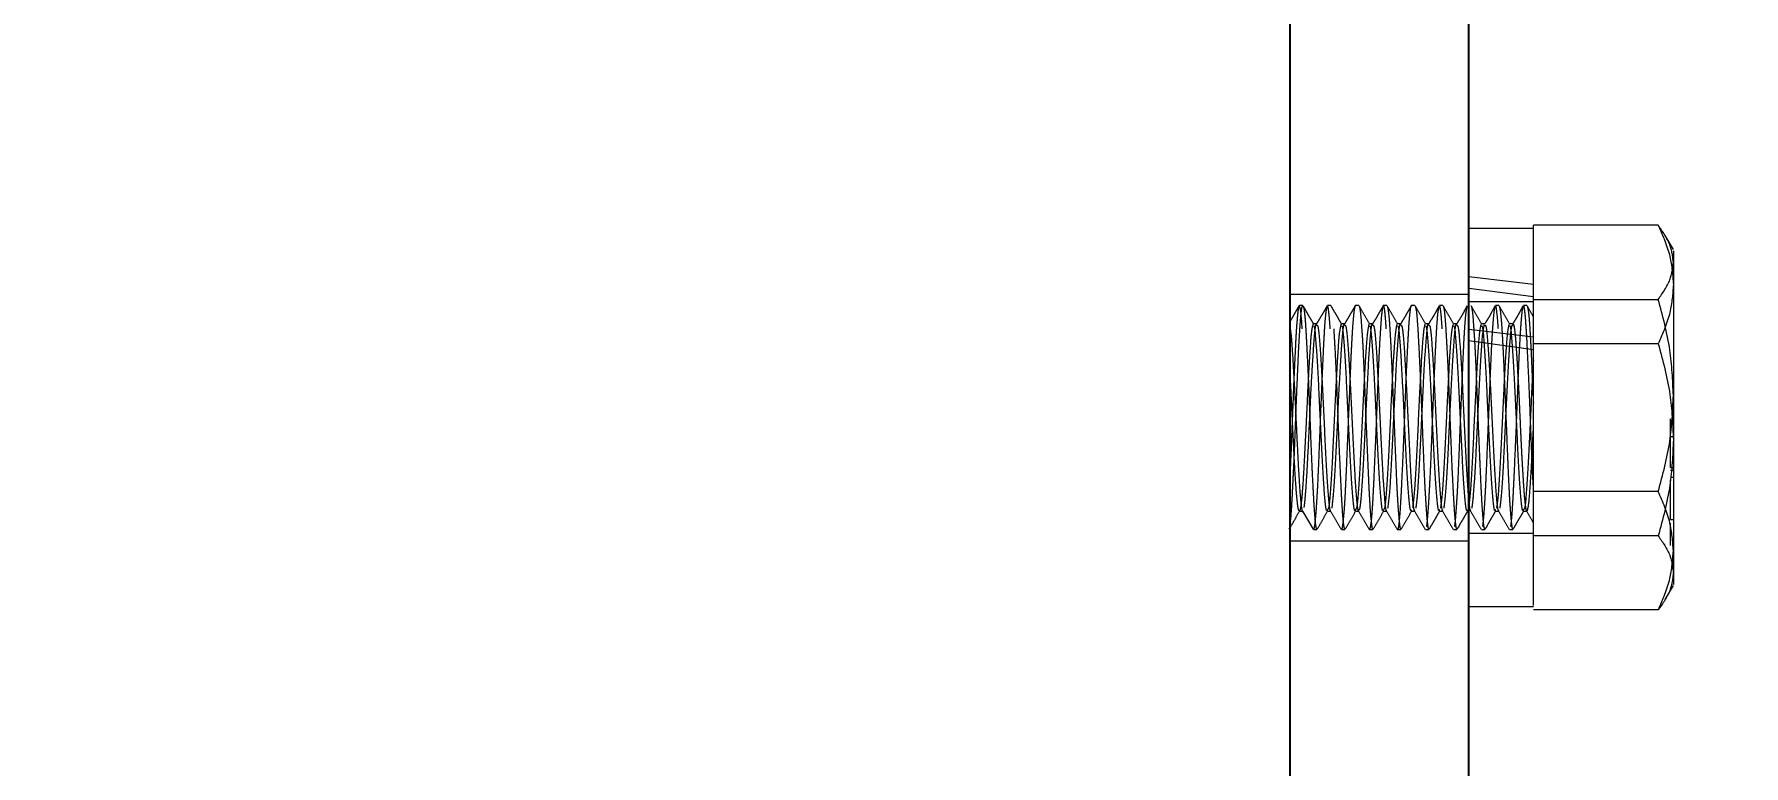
# Model space of a CAD drawing. Header units: millimetres. Extents: x 861 to 27901, y 673 to 17923.
# Drawn here: x 11602.8 to 11723.8, y 5722.7 to 5774.5 of the extents above; entities that cross this region are included whole.
import ezdxf

# ---------------------------------------------------------------- set-up
doc = ezdxf.new("R2010")
doc.units = ezdxf.units.MM
doc.header["$LTSCALE"] = 33.3
doc.linetypes.add('HIDDEN', pattern=[1.905, 1.27, -0.635])
doc.layers.add('CAPA_1', color=7, linetype='Continuous')
doc.styles.add('SLDTEXTSTYLE0', font='TXT', dxfattribs={"width": 0.75})
doc.dimstyles.new('SLDDIMSTYLE0', dxfattribs={"dimtxt": 66.6, "dimasz": 66.6, "dimexe": 0, "dimexo": 0.0625, "dimgap": 16.65, "dimtad": 2, "dimdec": 0, "dimlfac": 1.261261, "dimrnd": 1e-09, "dimzin": 12, "dimdsep": 46, "dimtxsty": 'SLDTEXTSTYLE0', "dimsah": 1, "dimcen": 0.09, "dimadec": 0, "dimazin": 3, "dimtfac": 1, "dimtdec": 0, "dimtofl": 0, "dimtmove": 0, "dimatfit": 3, "dimfxl": 1, "dimfrac": 2, "dimtolj": 1, "dimtzin": 12, "dimarcsym": 0})

# ---------------------------------------------------------------- blocks, each defined once
blk = doc.blocks.new('_D_12')
at = {"layer": 'CAPA_1', "transparency": 16777216}
for p, q in [((10897.43, 5841.2), (14430.99, 5841.2)), ((14397.69, 5841.2), (14397.69, 5357.98)), ((14240.18, 5357.98), (14430.99, 5357.98))]:
    blk.add_line(p, q, dxfattribs=at)
for points in [[(14397.69, 5841.2), (14387.44, 5774.6), (14407.94, 5774.6)], [(14397.69, 5357.98), (14407.94, 5424.58), (14387.44, 5424.58)]]:
    blk.add_solid(points, dxfattribs=at)
at = {"layer": 'CAPA_1', "transparency": 16777216, "insert": (14311.84, 5525.78), "char_height": 66.6, "attachment_point": 1, "rotation": 90, "style": 'SLDTEXTSTYLE0'}
blk.add_mtext('609', dxfattribs=at)
blk = doc.blocks.new('_D_13')
at = {"layer": 'CAPA_1', "transparency": 16777216}
for p, q in [((9823.17, 6912.25), (14695.32, 6912.25)), ((14662.02, 6912.25), (14662.02, 5357.98)), ((14240.18, 5357.98), (14695.32, 5357.98))]:
    blk.add_line(p, q, dxfattribs=at)
for points in [[(14662.02, 6912.25), (14651.77, 6845.65), (14672.27, 6845.65)], [(14662.02, 5357.98), (14672.27, 5424.58), (14651.77, 5424.58)]]:
    blk.add_solid(points, dxfattribs=at)
at = {"layer": 'CAPA_1', "transparency": 16777216, "insert": (14576.17, 6036.69), "char_height": 66.6, "attachment_point": 1, "rotation": 90, "style": 'SLDTEXTSTYLE0'}
blk.add_mtext('1960', dxfattribs=at)

msp = doc.modelspace()

# ---------------------------------------------------------------- linework, layer by layer
at = {"color": 7, "linetype": 'Continuous', "lineweight": 25}
for p, q in [((11691.67, 5817.09), (11691.67, 5396.87)), ((11704.35, 5396.87), (11704.35, 5817.09))]:
    msp.add_line(p, q, dxfattribs=at)
at = {"color": 1, "linetype": 'HIDDEN', "lineweight": 18}
for p, q in [((11708.91, 5760.7), (11704.35, 5760.7)), ((11708.91, 5760.49), (11708.91, 5760.93)), ((11717.75, 5760.93), (11708.91, 5760.93)), ((11718.82, 5759.21), (11718.24, 5760.21)), ((11708.91, 5756.73), (11704.35, 5757.29)), ((11704.35, 5756.04), (11691.67, 5756.04)), ((11704.35, 5756.49), (11708.91, 5755.89)), ((11692.33, 5755.24), (11692.32, 5755.22)), ((11692.59, 5755.25), (11692.35, 5755.25)), ((11692.59, 5755.24), (11692.6, 5755.24)), ((11694.58, 5755.25), (11694.33, 5755.25)), ((11696.56, 5755.25), (11696.31, 5755.25)), ((11696.33, 5755.23), (11696.31, 5755.21)), ((11698.54, 5755.25), (11698.29, 5755.25)), ((11700.52, 5755.25), (11700.27, 5755.25)), ((11700.3, 5755.23), (11700.27, 5755.21)), ((11702.5, 5755.25), (11702.26, 5755.25)), ((11708.91, 5755.51), (11704.35, 5755.51)), ((11706.47, 5755.25), (11706.22, 5755.25)), ((11708.45, 5755.25), (11708.2, 5755.25)), ((11708.91, 5755.69), (11717.75, 5755.69)), ((11693.58, 5753.96), (11693.34, 5753.96)), ((11695.57, 5753.96), (11695.32, 5753.96)), ((11697.55, 5753.96), (11697.3, 5753.96)), ((11699.53, 5753.96), (11699.28, 5753.96)), ((11701.51, 5753.96), (11701.27, 5753.96)), ((11703.5, 5753.96), (11703.25, 5753.96)), ((11708.91, 5753.01), (11704.35, 5753.56)), ((11705.48, 5753.96), (11705.23, 5753.96)), ((11707.46, 5753.96), (11707.21, 5753.96)), ((11707.43, 5753.83), (11707.46, 5753.87)), ((11707.43, 5753.83), (11707.46, 5753.87)), ((11707.43, 5753.83), (11707.46, 5753.87)), ((11707.43, 5753.83), (11707.46, 5753.87)), ((11707.43, 5753.83), (11707.46, 5753.87)), ((11707.43, 5753.83), (11707.46, 5753.87)), ((11707.43, 5753.83), (11707.46, 5753.87)), ((11704.35, 5752.77), (11708.91, 5752.14)), ((11708.91, 5751.84), (11708.91, 5752.99)), ((11717.75, 5752.55), (11708.91, 5752.55)), ((11718.62, 5746.29), (11718.62, 5746.23)), ((11718.82, 5745.96), (11718.62, 5745.96)), ((11718.62, 5743.78), (11718.82, 5743.78)), ((11718.82, 5743.57), (11718.62, 5743.57)), ((11718.82, 5743.07), (11718.62, 5743.07)), ((11717.75, 5742.08), (11708.91, 5742.08)), ((11692.35, 5740.68), (11692.59, 5740.68)), ((11694.33, 5740.68), (11694.58, 5740.68)), ((11696.31, 5740.68), (11696.56, 5740.68)), ((11698.29, 5740.68), (11698.54, 5740.68)), ((11700.27, 5740.68), (11700.52, 5740.68)), ((11702.26, 5740.68), (11702.5, 5740.68)), ((11706.22, 5740.68), (11706.47, 5740.68)), ((11708.2, 5740.68), (11708.45, 5740.68)), ((11718.62, 5740.11), (11718.82, 5740.11)), ((11691.62, 5739.41), (11691.7, 5739.53)), ((11693.34, 5739.39), (11693.58, 5739.39)), ((11695.32, 5739.39), (11695.57, 5739.39)), ((11697.3, 5739.39), (11697.55, 5739.39)), ((11699.28, 5739.39), (11699.53, 5739.39)), ((11701.27, 5739.39), (11701.51, 5739.39)), ((11703.25, 5739.39), (11703.5, 5739.39)), ((11704.35, 5739.13), (11708.91, 5739.13)), ((11705.23, 5739.39), (11705.48, 5739.39)), ((11707.21, 5739.39), (11707.46, 5739.39)), ((11708.91, 5738.67), (11708.91, 5739.65)), ((11717.75, 5738.94), (11708.91, 5738.94)), ((11718.62, 5738.25), (11718.62, 5739.84)), ((11691.67, 5738.6), (11704.35, 5738.6)), ((11718.24, 5734.43), (11718.82, 5735.42)), ((11704.35, 5733.93), (11708.91, 5733.93)), ((11717.75, 5733.7), (11708.91, 5733.7))]:
    msp.add_line(p, q, dxfattribs=at)
at = {"color": 1, "linetype": 'HIDDEN', "lineweight": 18, "flags": 128}
msp.add_lwpolyline([(11692.57, 5740.69), (11692.94, 5740.05), (11693.32, 5739.41)], dxfattribs=at)
at = {"color": 1, "linetype": 'HIDDEN', "lineweight": 18}
for points, knots in [([(11717.75, 5760.93), (11718.07, 5760.2), (11718.67, 5758.82), (11718.77, 5757.4), (11718.82, 5756.74)], [0, 0, 0, 0, 0.532771, 1, 1, 1, 1]), ([(11718.82, 5758.31), (11718.77, 5758.73), (11718.67, 5759.61), (11718.07, 5760.47), (11717.75, 5760.93)], [0, 0, 0, 0, 0.467229, 1, 1, 1, 1]), ([(11717.75, 5755.69), (11718.07, 5756.15), (11718.67, 5757.01), (11718.77, 5757.9), (11718.82, 5758.31)], [0, 0, 0, 0, 0.532771, 1, 1, 1, 1]), ([(11718.82, 5759.11), (11718.82, 5759.13), (11718.82, 5759.18), (11718.82, 5758.43), (11718.82, 5757.3), (11718.82, 5756.74)], [0, 0, 0, 0, 0.20187, 0.600935, 1, 1, 1, 1]), ([(11718.82, 5756.74), (11718.77, 5756.08), (11718.67, 5754.66), (11718.07, 5753.28), (11717.75, 5752.55)], [0, 0, 0, 0, 0.467229, 1, 1, 1, 1]), ([(11692.32, 5755.23), (11692.26, 5755.12), (11692.14, 5754.91), (11691.94, 5754.56), (11691.77, 5754.27), (11691.69, 5754.13), (11691.65, 5754.07)], [0, 0, 0, 0, 0.2988935, 0.5669833, 0.8387399, 1, 1, 1, 1]), ([(11691.67, 5739.56), (11691.69, 5739.72), (11691.74, 5740.04), (11691.81, 5740.99), (11691.86, 5741.94), (11691.9, 5742.7), (11691.92, 5743.17), (11691.94, 5743.54), (11691.96, 5743.91), (11691.98, 5744.3), (11692, 5744.86), (11692.04, 5745.81), (11692.08, 5746.85), (11692.12, 5747.98), (11692.17, 5749.16), (11692.22, 5750.33), (11692.27, 5751.42), (11692.3, 5752.14), (11692.34, 5752.83), (11692.39, 5753.65), (11692.45, 5754.47), (11692.5, 5754.95), (11692.54, 5755.16), (11692.56, 5755.2), (11692.57, 5755.22)], [0, 0, 0, 0, 0.078621, 0.157244, 0.235645, 0.257785, 0.285778, 0.31024, 0.314301, 0.340497, 0.366692, 0.392888, 0.471325, 0.505163, 0.542626, 0.628264, 0.666015, 0.706847, 0.743818, 0.785372, 0.86686, 0.942269, 0.970186, 1, 1, 1, 1]), ([(11692.31, 5755.19), (11692.29, 5755.14), (11692.27, 5755.03), (11692.23, 5754.73), (11692.2, 5754.39), (11692.17, 5754.05), (11692.14, 5753.68), (11692.12, 5753.35), (11692.1, 5753.03), (11692.08, 5752.66), (11692.06, 5752.13), (11692.03, 5751.58), (11692, 5750.98), (11691.97, 5750.27), (11691.94, 5749.59), (11691.91, 5748.91), (11691.89, 5748.24), (11691.85, 5747.39), (11691.81, 5746.38), (11691.77, 5745.23), (11691.72, 5744.15), (11691.69, 5743.41), (11691.67, 5743.09), (11691.67, 5743.01)], [0, 0, 0, 0, 0.057684, 0.134409, 0.172758, 0.210388, 0.261966, 0.298046, 0.307519, 0.350799, 0.394079, 0.437359, 0.476856, 0.522509, 0.584509, 0.61035, 0.653616, 0.711291, 0.768968, 0.843157, 0.928987, 0.982413, 1, 1, 1, 1]), ([(11692.55, 5753.6), (11692.52, 5754.11), (11692.45, 5755.06), (11692.38, 5755.15), (11692.35, 5755.19)], [0, 0, 0, 0, 0.533404, 1, 1, 1, 1]), ([(11693.37, 5753.92), (11693.31, 5754.03), (11693.2, 5754.22), (11693, 5754.55), (11692.8, 5754.91), (11692.68, 5755.12), (11692.61, 5755.23)], [0, 0, 0, 0, 0.265138, 0.501873, 0.735517, 1, 1, 1, 1]), ([(11692.61, 5755.22), (11692.62, 5755.2), (11692.64, 5755.18), (11692.65, 5755.11), (11692.66, 5755.05), (11692.68, 5754.98), (11692.69, 5754.85), (11692.71, 5754.7), (11692.75, 5754.35), (11692.78, 5753.93), (11692.8, 5753.6)], [0, 0, 0, 0, 0.1293953, 0.2273091, 0.2401446, 0.3352171, 0.4302903, 0.5253644, 0.6204392, 1, 1, 1, 1]), ([(11694.31, 5755.23), (11694.24, 5755.12), (11694.16, 5754.96), (11694.02, 5754.72), (11693.89, 5754.49), (11693.72, 5754.21), (11693.61, 5754.02), (11693.55, 5753.92)], [0, 0, 0, 0, 0.27143, 0.387923, 0.499278, 0.72942, 1, 1, 1, 1]), ([(11694.54, 5753.6), (11694.51, 5753.89), (11694.47, 5754.48), (11694.41, 5755.01), (11694.36, 5755.26), (11694.34, 5755.22), (11694.33, 5755.21)], [0, 0, 0, 0, 0.2993214, 0.5986427, 0.8979641, 1, 1, 1, 1]), ([(11695.35, 5753.92), (11695.29, 5754.03), (11695.17, 5754.23), (11694.98, 5754.56), (11694.78, 5754.9), (11694.66, 5755.12), (11694.6, 5755.23)], [0, 0, 0, 0, 0.258652, 0.502278, 0.743652, 1, 1, 1, 1]), ([(11696.29, 5755.23), (11696.26, 5755.17), (11696.2, 5755.07), (11696.1, 5754.89), (11696, 5754.72), (11695.9, 5754.55), (11695.8, 5754.38), (11695.67, 5754.16), (11695.59, 5754.02), (11695.54, 5753.93)], [0, 0, 0, 0, 0.15305, 0.282917, 0.396352, 0.501838, 0.608459, 0.723957, 1, 1, 1, 1]), ([(11696.58, 5755.23), (11696.6, 5755.16), (11696.64, 5755.03), (11696.7, 5754.48), (11696.74, 5753.89), (11696.76, 5753.6)], [0, 0, 0, 0, 0.332447, 0.666223, 1, 1, 1, 1]), ([(11697.33, 5753.92), (11697.21, 5754.14), (11696.96, 5754.56), (11696.71, 5755.01), (11696.58, 5755.23)], [0, 0, 0, 0, 0.50289, 1, 1, 1, 1]), ([(11698.27, 5755.23), (11698.24, 5755.17), (11698.18, 5755.07), (11698.08, 5754.89), (11697.98, 5754.72), (11697.88, 5754.54), (11697.79, 5754.37), (11697.65, 5754.15), (11697.57, 5754.02), (11697.52, 5753.93)], [0, 0, 0, 0, 0.161786, 0.294511, 0.405655, 0.505625, 0.60653, 0.718765, 1, 1, 1, 1]), ([(11698.5, 5753.6), (11698.48, 5753.89), (11698.44, 5754.48), (11698.38, 5755.01), (11698.33, 5755.26), (11698.3, 5755.22), (11698.29, 5755.21)], [0, 0, 0, 0, 0.299321, 0.598643, 0.897964, 1, 1, 1, 1]), ([(11699.32, 5753.92), (11699.19, 5754.14), (11698.94, 5754.58), (11698.69, 5755.01), (11698.56, 5755.23)], [0, 0, 0, 0, 0.499423, 1, 1, 1, 1]), ([(11698.56, 5755.22), (11698.58, 5755.16), (11698.62, 5755.03), (11698.69, 5754.48), (11698.73, 5753.89), (11698.75, 5753.6)], [0, 0, 0, 0, 0.330679, 0.66534, 1, 1, 1, 1]), ([(11700.25, 5755.2), (11700.25, 5755.19), (11700.22, 5755.19), (11700.17, 5754.86), (11700.11, 5754.24), (11700.05, 5753.32), (11699.99, 5752.18), (11699.92, 5750.86), (11699.86, 5749.39), (11699.8, 5747.85), (11699.74, 5746.29), (11699.68, 5744.76), (11699.61, 5743.34), (11699.55, 5742.06), (11699.49, 5740.99), (11699.43, 5740.16), (11699.37, 5739.63), (11699.32, 5739.38), (11699.29, 5739.41), (11699.28, 5739.42)], [0, 0, 0, 0, 0.0217173, 0.0854869, 0.1492565, 0.2130262, 0.2767958, 0.3405654, 0.404335, 0.4681046, 0.5318742, 0.5956438, 0.6594135, 0.7231831, 0.7869527, 0.8507223, 0.9144919, 0.9782615, 1, 1, 1, 1]), ([(11700.25, 5755.23), (11700.22, 5755.17), (11700.17, 5755.07), (11700.07, 5754.89), (11699.98, 5754.74), (11699.91, 5754.62), (11699.85, 5754.51), (11699.77, 5754.37), (11699.63, 5754.14), (11699.56, 5754.02), (11699.5, 5753.93)], [0, 0, 0, 0, 0.170212, 0.30613, 0.415526, 0.464052, 0.510756, 0.60596, 0.714801, 1, 1, 1, 1]), ([(11701.3, 5753.92), (11701.17, 5754.14), (11700.92, 5754.58), (11700.67, 5755.01), (11700.54, 5755.23)], [0, 0, 0, 0, 0.499475, 1, 1, 1, 1]), ([(11700.54, 5755.22), (11700.56, 5755.16), (11700.61, 5755.03), (11700.67, 5754.48), (11700.71, 5753.89), (11700.73, 5753.6)], [0, 0, 0, 0, 0.329174, 0.664587, 1, 1, 1, 1]), ([(11702.22, 5755.18), (11702.2, 5755.08), (11702.15, 5754.89), (11702.09, 5754.23), (11702.03, 5753.33), (11701.97, 5752.18), (11701.91, 5750.86), (11701.84, 5749.39), (11701.78, 5747.85), (11701.72, 5746.29), (11701.66, 5744.76), (11701.6, 5743.34), (11701.53, 5742.07), (11701.47, 5740.99), (11701.41, 5740.18), (11701.36, 5739.71), (11701.34, 5739.62), (11701.33, 5739.6)], [0, 0, 0, 0, 0.070265, 0.140531, 0.210796, 0.281061, 0.351327, 0.421592, 0.491857, 0.562122, 0.632388, 0.702653, 0.772918, 0.843184, 0.913449, 0.983714, 1, 1, 1, 1]), ([(11702.23, 5755.23), (11702.2, 5755.17), (11702.15, 5755.07), (11702.05, 5754.89), (11701.97, 5754.73), (11701.9, 5754.61), (11701.85, 5754.53), (11701.8, 5754.45), (11701.74, 5754.34), (11701.61, 5754.14), (11701.54, 5754.02), (11701.49, 5753.93)], [0, 0, 0, 0, 0.178159, 0.317484, 0.425723, 0.47222, 0.516288, 0.560302, 0.6065, 0.711944, 1, 1, 1, 1]), ([(11702.46, 5753.6), (11702.44, 5753.89), (11702.4, 5754.48), (11702.34, 5755.01), (11702.29, 5755.26), (11702.26, 5755.22), (11702.26, 5755.21)], [0, 0, 0, 0, 0.299321, 0.598643, 0.897964, 1, 1, 1, 1]), ([(11702.53, 5755.22), (11702.55, 5755.16), (11702.59, 5755.03), (11702.65, 5754.48), (11702.69, 5753.89), (11702.71, 5753.6)], [0, 0, 0, 0, 0.32789, 0.663945, 1, 1, 1, 1]), ([(11703.28, 5753.92), (11703.15, 5754.14), (11702.9, 5754.57), (11702.65, 5755.01), (11702.53, 5755.22)], [0, 0, 0, 0, 0.4995353, 1, 1, 1, 1]), ([(11704.2, 5755.18), (11704.18, 5755.08), (11704.14, 5754.89), (11704.07, 5754.23), (11704.01, 5753.33), (11703.95, 5752.18), (11703.89, 5750.86), (11703.83, 5749.39), (11703.76, 5747.85), (11703.7, 5746.29), (11703.64, 5744.76), (11703.58, 5743.34), (11703.52, 5742.07), (11703.45, 5740.99), (11703.39, 5740.18), (11703.35, 5739.72), (11703.32, 5739.62), (11703.32, 5739.6)], [0, 0, 0, 0, 0.070294, 0.140588, 0.210882, 0.281176, 0.35147, 0.421765, 0.492059, 0.562353, 0.632647, 0.702941, 0.773235, 0.843529, 0.913823, 0.984117, 1, 1, 1, 1]), ([(11704.22, 5755.23), (11704.16, 5755.13), (11704.09, 5754.99), (11703.95, 5754.73), (11703.88, 5754.6), (11703.83, 5754.52), (11703.78, 5754.44), (11703.72, 5754.33), (11703.59, 5754.13), (11703.52, 5754.02), (11703.47, 5753.93)], [0, 0, 0, 0, 0.3271971, 0.4348779, 0.4796704, 0.5213858, 0.5628224, 0.606654, 0.7090844, 1, 1, 1, 1]), ([(11704.51, 5755.22), (11704.53, 5755.16), (11704.57, 5755.03), (11704.63, 5754.48), (11704.67, 5753.89), (11704.69, 5753.6)], [0, 0, 0, 0, 0.326965, 0.663483, 1, 1, 1, 1]), ([(11705.26, 5753.92), (11705.14, 5754.14), (11704.89, 5754.57), (11704.63, 5755.01), (11704.51, 5755.22)], [0, 0, 0, 0, 0.499598, 1, 1, 1, 1]), ([(11706.18, 5755.18), (11706.16, 5755.08), (11706.12, 5754.89), (11706.06, 5754.23), (11705.99, 5753.33), (11705.93, 5752.18), (11705.87, 5750.86), (11705.81, 5749.39), (11705.75, 5747.85), (11705.68, 5746.29), (11705.62, 5744.76), (11705.56, 5743.34), (11705.5, 5742.07), (11705.44, 5740.99), (11705.37, 5740.18), (11705.33, 5739.72), (11705.3, 5739.62), (11705.3, 5739.6)], [0, 0, 0, 0, 0.070311, 0.140621, 0.210932, 0.281242, 0.351553, 0.421863, 0.492174, 0.562484, 0.632795, 0.703105, 0.773416, 0.843726, 0.914037, 0.984347, 1, 1, 1, 1]), ([(11706.2, 5755.23), (11706.13, 5755.09), (11706.03, 5754.92), (11705.87, 5754.63), (11705.8, 5754.49), (11705.75, 5754.41), (11705.7, 5754.33), (11705.64, 5754.23), (11705.53, 5754.06), (11705.48, 5753.99), (11705.45, 5753.94)], [0, 0, 0, 0, 0.347649, 0.463254, 0.510689, 0.553695, 0.594792, 0.636664, 0.731377, 1, 1, 1, 1]), ([(11706.43, 5753.6), (11706.41, 5753.89), (11706.37, 5754.48), (11706.3, 5755.01), (11706.26, 5755.26), (11706.23, 5755.22), (11706.22, 5755.21)], [0, 0, 0, 0, 0.299321, 0.598643, 0.897964, 1, 1, 1, 1]), ([(11706.49, 5755.22), (11706.51, 5755.16), (11706.55, 5755.03), (11706.61, 5754.48), (11706.66, 5753.89), (11706.68, 5753.6)], [0, 0, 0, 0, 0.326596, 0.663298, 1, 1, 1, 1]), ([(11707.24, 5753.93), (11707.12, 5754.14), (11706.87, 5754.58), (11706.62, 5755.01), (11706.49, 5755.22)], [0, 0, 0, 0, 0.499657, 1, 1, 1, 1]), ([(11708.16, 5755.18), (11708.14, 5755.08), (11708.1, 5754.89), (11708.04, 5754.23), (11707.98, 5753.33), (11707.91, 5752.18), (11707.85, 5750.86), (11707.79, 5749.39), (11707.73, 5747.85), (11707.67, 5746.29), (11707.6, 5744.76), (11707.54, 5743.34), (11707.48, 5742.07), (11707.42, 5740.99), (11707.36, 5740.18), (11707.31, 5739.72), (11707.29, 5739.62), (11707.28, 5739.6)], [0, 0, 0, 0, 0.070315, 0.140631, 0.210946, 0.281261, 0.351576, 0.421892, 0.492207, 0.562522, 0.632837, 0.703153, 0.773468, 0.843783, 0.914098, 0.984414, 1, 1, 1, 1]), ([(11708.18, 5755.23), (11708.11, 5755.1), (11708.01, 5754.92), (11707.86, 5754.64), (11707.79, 5754.52), (11707.74, 5754.43), (11707.69, 5754.35), (11707.63, 5754.25), (11707.52, 5754.08), (11707.47, 5754), (11707.44, 5753.94)], [0, 0, 0, 0, 0.337614, 0.453967, 0.503086, 0.548417, 0.592129, 0.636475, 0.73445, 1, 1, 1, 1]), ([(11708.41, 5753.6), (11708.39, 5753.89), (11708.35, 5754.48), (11708.29, 5755.01), (11708.24, 5755.26), (11708.21, 5755.22), (11708.2, 5755.21)], [0, 0, 0, 0, 0.299321, 0.598643, 0.897964, 1, 1, 1, 1]), ([(11708.47, 5755.22), (11708.49, 5755.16), (11708.53, 5755.03), (11708.6, 5754.48), (11708.64, 5753.89), (11708.66, 5753.6)], [0, 0, 0, 0, 0.326715, 0.663358, 1, 1, 1, 1]), ([(11708.93, 5754.43), (11708.91, 5754.48), (11708.75, 5754.74), (11708.6, 5755.01), (11708.47, 5755.22)], [0, 0, 0, 0, 0.183941, 1, 1, 1, 1]), ([(11718.82, 5748.89), (11718.77, 5749.96), (11718.67, 5752.27), (11718.07, 5754.5), (11717.75, 5755.69)], [0, 0, 0, 0, 0.467229, 1, 1, 1, 1]), ([(11691.67, 5753.81), (11691.7, 5753.6), (11691.77, 5753.18), (11691.87, 5751.74), (11691.97, 5749.92), (11692.08, 5747.81), (11692.18, 5745.66), (11692.28, 5743.66), (11692.38, 5742.04), (11692.48, 5741.02), (11692.55, 5740.58), (11692.59, 5740.7), (11692.59, 5740.7)], [0, 0, 0, 0, 0.1101627, 0.2195068, 0.3322718, 0.4377474, 0.5499206, 0.65988, 0.768754, 0.8797249, 0.9896957, 1, 1, 1, 1]), ([(11692.8, 5753.6), (11692.82, 5753.26), (11692.86, 5752.58), (11692.92, 5751.29), (11692.99, 5749.87), (11693.05, 5748.35), (11693.11, 5746.78), (11693.17, 5745.24), (11693.23, 5743.78), (11693.3, 5742.45), (11693.36, 5741.31), (11693.42, 5740.4), (11693.48, 5739.76), (11693.54, 5739.42), (11693.57, 5739.42), (11693.58, 5739.42)], [0, 0, 0, 0, 0.078995, 0.157989, 0.236984, 0.315978, 0.394973, 0.473967, 0.552962, 0.631956, 0.710951, 0.789945, 0.86894, 0.947934, 1, 1, 1, 1]), ([(11693.3, 5751.37), (11693.34, 5751.98), (11693.42, 5753.19), (11693.51, 5753.97), (11693.55, 5753.89), (11693.56, 5753.89)], [0, 0, 0, 0, 0.4769979, 0.9539958, 1, 1, 1, 1]), ([(11694.33, 5740.79), (11694.31, 5740.76), (11694.26, 5740.63), (11694.16, 5741.45), (11694.04, 5743.15), (11693.92, 5745.55), (11693.79, 5748.19), (11693.67, 5750.73), (11693.54, 5752.68), (11693.44, 5753.78), (11693.39, 5753.8), (11693.37, 5753.8)], [0, 0, 0, 0, 0.04237, 0.1713632, 0.3003564, 0.4293496, 0.5583428, 0.6873359, 0.8163291, 0.9453223, 1, 1, 1, 1]), ([(11693.58, 5753.85), (11693.61, 5753.85), (11693.68, 5753.85), (11693.79, 5752.69), (11693.92, 5750.72), (11694.04, 5748.19), (11694.16, 5745.55), (11694.29, 5743.14), (11694.41, 5741.47), (11694.5, 5740.66), (11694.55, 5740.75), (11694.55, 5740.76)], [0, 0, 0, 0, 0.0858257, 0.2136314, 0.3414371, 0.4692428, 0.5970486, 0.7248543, 0.85266, 0.9804657, 1, 1, 1, 1]), ([(11694.78, 5753.6), (11694.8, 5753.26), (11694.84, 5752.58), (11694.91, 5751.29), (11694.97, 5749.87), (11695.03, 5748.35), (11695.09, 5746.78), (11695.15, 5745.24), (11695.22, 5743.78), (11695.28, 5742.45), (11695.34, 5741.31), (11695.4, 5740.4), (11695.46, 5739.76), (11695.52, 5739.42), (11695.55, 5739.42), (11695.57, 5739.42)], [0, 0, 0, 0, 0.0789945, 0.157989, 0.2369835, 0.315978, 0.3949725, 0.473967, 0.5529615, 0.631956, 0.7109505, 0.789945, 0.8689395, 0.947934, 1, 1, 1, 1]), ([(11695.28, 5751.37), (11695.32, 5751.98), (11695.4, 5753.19), (11695.49, 5753.97), (11695.53, 5753.89), (11695.54, 5753.88)], [0, 0, 0, 0, 0.474984, 0.949969, 1, 1, 1, 1]), ([(11696.31, 5740.79), (11696.3, 5740.76), (11696.24, 5740.63), (11696.15, 5741.45), (11696.02, 5743.15), (11695.9, 5745.55), (11695.77, 5748.19), (11695.65, 5750.73), (11695.53, 5752.68), (11695.43, 5753.77), (11695.37, 5753.79), (11695.35, 5753.8)], [0, 0, 0, 0, 0.042409, 0.171521, 0.300633, 0.429744, 0.558856, 0.687968, 0.81708, 0.946192, 1, 1, 1, 1]), ([(11695.57, 5753.85), (11695.59, 5753.85), (11695.66, 5753.85), (11695.77, 5752.69), (11695.9, 5750.72), (11696.02, 5748.19), (11696.15, 5745.55), (11696.27, 5743.14), (11696.39, 5741.47), (11696.48, 5740.66), (11696.53, 5740.75), (11696.54, 5740.76)], [0, 0, 0, 0, 0.0859013, 0.2138197, 0.341738, 0.4696563, 0.5975746, 0.7254929, 0.8534112, 0.9813295, 1, 1, 1, 1]), ([(11696.76, 5753.6), (11696.79, 5753.26), (11696.83, 5752.58), (11696.89, 5751.29), (11696.95, 5749.87), (11697.01, 5748.35), (11697.07, 5746.78), (11697.14, 5745.24), (11697.2, 5743.78), (11697.26, 5742.45), (11697.32, 5741.31), (11697.38, 5740.4), (11697.45, 5739.76), (11697.5, 5739.42), (11697.54, 5739.42), (11697.55, 5739.42)], [0, 0, 0, 0, 0.078995, 0.157989, 0.236984, 0.315978, 0.394973, 0.473967, 0.552962, 0.631956, 0.710951, 0.789945, 0.86894, 0.947934, 1, 1, 1, 1]), ([(11697.26, 5751.37), (11697.3, 5751.98), (11697.38, 5753.19), (11697.47, 5753.97), (11697.52, 5753.89), (11697.52, 5753.88)], [0, 0, 0, 0, 0.47223, 0.944459, 1, 1, 1, 1]), ([(11698.29, 5740.79), (11698.28, 5740.76), (11698.22, 5740.63), (11698.13, 5741.45), (11698, 5743.15), (11697.88, 5745.55), (11697.76, 5748.19), (11697.63, 5750.73), (11697.51, 5752.68), (11697.41, 5753.77), (11697.35, 5753.79), (11697.33, 5753.8)], [0, 0, 0, 0, 0.042421, 0.171571, 0.300721, 0.42987, 0.55902, 0.688169, 0.817319, 0.946468, 1, 1, 1, 1]), ([(11697.55, 5753.85), (11697.58, 5753.85), (11697.65, 5753.85), (11697.76, 5752.69), (11697.88, 5750.72), (11698, 5748.19), (11698.13, 5745.55), (11698.25, 5743.14), (11698.38, 5741.47), (11698.46, 5740.66), (11698.51, 5740.74), (11698.52, 5740.76)], [0, 0, 0, 0, 0.085985, 0.214029, 0.342073, 0.470116, 0.59816, 0.726204, 0.854247, 0.982291, 1, 1, 1, 1]), ([(11698.75, 5753.6), (11698.77, 5753.26), (11698.81, 5752.58), (11698.87, 5751.29), (11698.93, 5749.87), (11698.99, 5748.35), (11699.06, 5746.78), (11699.12, 5745.24), (11699.18, 5743.78), (11699.24, 5742.45), (11699.3, 5741.31), (11699.37, 5740.4), (11699.43, 5739.76), (11699.48, 5739.42), (11699.52, 5739.42), (11699.53, 5739.42)], [0, 0, 0, 0, 0.078995, 0.157989, 0.236984, 0.315978, 0.394973, 0.473967, 0.552962, 0.631956, 0.710951, 0.789945, 0.86894, 0.947934, 1, 1, 1, 1]), ([(11699.24, 5751.37), (11699.28, 5751.98), (11699.37, 5753.19), (11699.45, 5753.97), (11699.5, 5753.89), (11699.51, 5753.88)], [0, 0, 0, 0, 0.4692336, 0.9384671, 1, 1, 1, 1]), ([(11700.27, 5740.79), (11700.26, 5740.76), (11700.21, 5740.63), (11700.11, 5741.45), (11699.99, 5743.15), (11699.86, 5745.55), (11699.74, 5748.19), (11699.61, 5750.73), (11699.49, 5752.68), (11699.39, 5753.77), (11699.33, 5753.79), (11699.32, 5753.8)], [0, 0, 0, 0, 0.04245, 0.171688, 0.300925, 0.430163, 0.5594, 0.688637, 0.817875, 0.947112, 1, 1, 1, 1]), ([(11699.53, 5753.85), (11699.56, 5753.85), (11699.63, 5753.85), (11699.74, 5752.69), (11699.86, 5750.72), (11699.99, 5748.19), (11700.11, 5745.55), (11700.23, 5743.15), (11700.36, 5741.45), (11700.45, 5740.63), (11700.51, 5740.76), (11700.52, 5740.79)], [0, 0, 0, 0, 0.083942, 0.208942, 0.333942, 0.458942, 0.583942, 0.708942, 0.833942, 0.958942, 1, 1, 1, 1]), ([(11700.73, 5753.6), (11700.75, 5753.26), (11700.79, 5752.58), (11700.85, 5751.29), (11700.92, 5749.87), (11700.98, 5748.35), (11701.04, 5746.78), (11701.1, 5745.24), (11701.16, 5743.78), (11701.22, 5742.45), (11701.29, 5741.31), (11701.35, 5740.4), (11701.41, 5739.76), (11701.47, 5739.42), (11701.5, 5739.42), (11701.51, 5739.42)], [0, 0, 0, 0, 0.078995, 0.157989, 0.236984, 0.315978, 0.394973, 0.473967, 0.552962, 0.631956, 0.710951, 0.789945, 0.86894, 0.947934, 1, 1, 1, 1]), ([(11701.22, 5751.37), (11701.27, 5751.98), (11701.35, 5753.2), (11701.44, 5753.98), (11701.48, 5753.89), (11701.49, 5753.88)], [0, 0, 0, 0, 0.466021, 0.932042, 1, 1, 1, 1]), ([(11702.26, 5740.79), (11702.24, 5740.76), (11702.19, 5740.63), (11702.09, 5741.45), (11701.97, 5743.15), (11701.84, 5745.55), (11701.72, 5748.19), (11701.6, 5750.73), (11701.47, 5752.68), (11701.37, 5753.77), (11701.31, 5753.79), (11701.3, 5753.8)], [0, 0, 0, 0, 0.0424465, 0.1716727, 0.3008988, 0.4301249, 0.559351, 0.6885772, 0.8178033, 0.9470294, 1, 1, 1, 1]), ([(11701.51, 5753.85), (11701.54, 5753.85), (11701.61, 5753.85), (11701.72, 5752.69), (11701.84, 5750.72), (11701.97, 5748.19), (11702.09, 5745.55), (11702.22, 5743.15), (11702.34, 5741.45), (11702.44, 5740.63), (11702.49, 5740.76), (11702.5, 5740.79)], [0, 0, 0, 0, 0.083942, 0.208942, 0.333942, 0.458942, 0.583942, 0.708942, 0.833942, 0.958942, 1, 1, 1, 1]), ([(11702.71, 5753.6), (11702.73, 5753.26), (11702.77, 5752.58), (11702.84, 5751.29), (11702.9, 5749.87), (11702.96, 5748.35), (11703.02, 5746.78), (11703.08, 5745.24), (11703.14, 5743.78), (11703.21, 5742.45), (11703.27, 5741.31), (11703.33, 5740.4), (11703.39, 5739.76), (11703.45, 5739.42), (11703.48, 5739.42), (11703.5, 5739.42)], [0, 0, 0, 0, 0.0789945, 0.157989, 0.2369835, 0.315978, 0.3949725, 0.473967, 0.5529615, 0.631956, 0.7109505, 0.789945, 0.8689395, 0.947934, 1, 1, 1, 1]), ([(11703.21, 5751.37), (11703.25, 5751.98), (11703.33, 5753.2), (11703.42, 5753.98), (11703.47, 5753.89), (11703.48, 5753.87)], [0, 0, 0, 0, 0.457578, 0.915156, 1, 1, 1, 1]), ([(11704.24, 5740.79), (11704.23, 5740.76), (11704.17, 5740.63), (11704.07, 5741.45), (11703.95, 5743.15), (11703.83, 5745.55), (11703.7, 5748.19), (11703.58, 5750.73), (11703.45, 5752.68), (11703.36, 5753.77), (11703.3, 5753.79), (11703.28, 5753.8)], [0, 0, 0, 0, 0.042435, 0.171627, 0.300819, 0.43001, 0.559202, 0.688394, 0.817585, 0.946777, 1, 1, 1, 1]), ([(11703.5, 5753.85), (11703.52, 5753.85), (11703.59, 5753.85), (11703.7, 5752.69), (11703.83, 5750.72), (11703.95, 5748.19), (11704.07, 5745.55), (11704.2, 5743.15), (11704.32, 5741.45), (11704.42, 5740.63), (11704.47, 5740.76), (11704.49, 5740.79)], [0, 0, 0, 0, 0.083942, 0.208942, 0.333942, 0.458942, 0.583942, 0.708942, 0.833942, 0.958942, 1, 1, 1, 1]), ([(11704.69, 5753.6), (11704.71, 5753.26), (11704.76, 5752.58), (11704.82, 5751.29), (11704.88, 5749.87), (11704.94, 5748.35), (11705, 5746.78), (11705.07, 5745.24), (11705.13, 5743.78), (11705.19, 5742.45), (11705.25, 5741.31), (11705.31, 5740.4), (11705.37, 5739.76), (11705.43, 5739.42), (11705.46, 5739.42), (11705.48, 5739.42)], [0, 0, 0, 0, 0.078995, 0.157989, 0.236984, 0.315978, 0.394973, 0.473967, 0.552962, 0.631956, 0.710951, 0.789945, 0.86894, 0.947934, 1, 1, 1, 1]), ([(11706.22, 5740.79), (11706.21, 5740.76), (11706.15, 5740.63), (11706.06, 5741.45), (11705.93, 5743.15), (11705.81, 5745.55), (11705.68, 5748.19), (11705.56, 5750.73), (11705.44, 5752.68), (11705.34, 5753.77), (11705.28, 5753.79), (11705.26, 5753.8)], [0, 0, 0, 0, 0.0424167, 0.1715519, 0.3006872, 0.4298224, 0.5589576, 0.6880929, 0.8172281, 0.9463633, 1, 1, 1, 1]), ([(11705.48, 5753.85), (11705.51, 5753.85), (11705.57, 5753.85), (11705.68, 5752.69), (11705.81, 5750.72), (11705.93, 5748.19), (11706.06, 5745.55), (11706.18, 5743.15), (11706.3, 5741.45), (11706.4, 5740.63), (11706.46, 5740.76), (11706.47, 5740.79)], [0, 0, 0, 0, 0.083942, 0.208942, 0.333942, 0.458942, 0.583942, 0.708942, 0.833942, 0.958942, 1, 1, 1, 1]), ([(11706.68, 5753.6), (11706.7, 5753.26), (11706.74, 5752.58), (11706.8, 5751.29), (11706.86, 5749.87), (11706.92, 5748.35), (11706.99, 5746.78), (11707.05, 5745.24), (11707.11, 5743.78), (11707.17, 5742.45), (11707.23, 5741.31), (11707.3, 5740.4), (11707.36, 5739.76), (11707.41, 5739.42), (11707.45, 5739.42), (11707.46, 5739.42)], [0, 0, 0, 0, 0.078995, 0.157989, 0.236984, 0.315978, 0.394973, 0.473967, 0.552962, 0.631956, 0.710951, 0.789945, 0.86894, 0.947934, 1, 1, 1, 1]), ([(11707.17, 5751.37), (11707.19, 5751.6), (11707.22, 5752.18), (11707.27, 5752.81), (11707.31, 5753.22), (11707.33, 5753.44), (11707.35, 5753.58), (11707.37, 5753.69), (11707.39, 5753.84), (11707.41, 5753.84), (11707.43, 5753.83)], [0, 0, 0, 0, 0.168513, 0.420917, 0.558346, 0.631922, 0.702096, 0.772274, 0.842454, 1, 1, 1, 1]), ([(11708.2, 5740.79), (11708.19, 5740.76), (11708.13, 5740.63), (11708.04, 5741.45), (11707.91, 5743.15), (11707.79, 5745.55), (11707.67, 5748.19), (11707.54, 5750.73), (11707.42, 5752.68), (11707.32, 5753.77), (11707.26, 5753.8), (11707.24, 5753.8)], [0, 0, 0, 0, 0.042391, 0.17145, 0.300508, 0.429566, 0.558624, 0.687683, 0.816741, 0.945799, 1, 1, 1, 1]), ([(11707.46, 5753.87), (11707.47, 5753.9), (11707.52, 5753.99), (11707.58, 5753.55), (11707.63, 5753.03), (11707.66, 5752.73), (11707.68, 5752.4), (11707.7, 5752.11), (11707.72, 5751.83), (11707.74, 5751.51), (11707.77, 5751.05), (11707.79, 5750.57), (11707.82, 5750.1), (11707.85, 5749.58), (11707.88, 5748.97), (11707.91, 5748.36), (11707.93, 5747.8), (11707.96, 5747.29), (11707.98, 5746.72), (11708.01, 5746.15), (11708.04, 5745.45), (11708.08, 5744.69), (11708.12, 5743.97), (11708.16, 5743.34), (11708.2, 5742.64), (11708.25, 5741.9), (11708.31, 5741.27), (11708.36, 5740.91), (11708.4, 5740.74), (11708.43, 5740.68), (11708.45, 5740.68), (11708.45, 5740.69)], [0, 0, 0, 0, 0.036515, 0.14545, 0.171031, 0.19404, 0.22567, 0.248558, 0.254901, 0.28226, 0.309619, 0.336979, 0.364339, 0.384278, 0.418973, 0.455319, 0.473741, 0.501089, 0.528437, 0.555785, 0.583135, 0.632093, 0.670835, 0.699353, 0.741653, 0.801803, 0.859282, 0.919591, 0.953893, 0.984121, 1, 1, 1, 1]), ([(11708.66, 5753.6), (11708.67, 5753.38), (11708.69, 5753.05), (11708.72, 5752.55), (11708.74, 5752.14), (11708.76, 5751.72), (11708.79, 5750.99), (11708.84, 5749.88), (11708.88, 5748.86), (11708.91, 5748.35)], [0, 0, 0, 0, 0.162579, 0.249712, 0.333077, 0.416444, 0.499814, 0.749908, 1, 1, 1, 1]), ([(11717.75, 5752.55), (11718.07, 5751.36), (11718.67, 5749.13), (11718.77, 5746.82), (11718.82, 5745.75)], [0, 0, 0, 0, 0.532771, 1, 1, 1, 1]), ([(11692.35, 5740.71), (11692.32, 5740.73), (11692.27, 5740.78), (11692.19, 5741.44), (11692.1, 5742.53), (11692.01, 5743.99), (11691.93, 5745.69), (11691.84, 5747.5), (11691.76, 5749.33), (11691.7, 5750.39), (11691.67, 5750.93)], [0, 0, 0, 0, 0.108484, 0.235843, 0.363203, 0.490562, 0.617922, 0.745281, 0.872641, 1, 1, 1, 1]), ([(11692.69, 5740.96), (11692.71, 5741.12), (11692.74, 5741.36), (11692.81, 5742.13), (11692.89, 5743.31), (11692.99, 5745.25), (11693.09, 5747.39), (11693.19, 5749.55), (11693.26, 5750.76), (11693.3, 5751.37)], [0, 0, 0, 0, 0.109621, 0.167063, 0.333576, 0.50017, 0.666797, 0.83342, 1, 1, 1, 1]), ([(11695.03, 5751.37), (11694.99, 5750.62), (11694.91, 5749.12), (11694.78, 5746.43), (11694.66, 5743.91), (11694.54, 5741.95), (11694.43, 5740.83), (11694.37, 5740.82), (11694.35, 5740.82)], [0, 0, 0, 0, 0.181634, 0.363267, 0.544901, 0.726534, 0.908168, 1, 1, 1, 1]), ([(11697.01, 5751.37), (11696.97, 5750.62), (11696.89, 5749.12), (11696.76, 5746.43), (11696.64, 5743.91), (11696.52, 5741.95), (11696.41, 5740.83), (11696.35, 5740.82), (11696.33, 5740.82)], [0, 0, 0, 0, 0.181495, 0.36299, 0.544485, 0.72598, 0.907475, 1, 1, 1, 1]), ([(11696.56, 5740.79), (11696.59, 5740.79), (11696.65, 5740.79), (11696.76, 5741.94), (11696.89, 5743.91), (11697.01, 5746.43), (11697.14, 5749.12), (11697.22, 5750.62), (11697.26, 5751.37)], [0, 0, 0, 0, 0.118404, 0.294723, 0.471042, 0.647362, 0.823681, 1, 1, 1, 1]), ([(11698.99, 5751.37), (11698.95, 5750.62), (11698.87, 5749.12), (11698.75, 5746.43), (11698.62, 5743.91), (11698.5, 5741.95), (11698.4, 5740.83), (11698.33, 5740.82), (11698.31, 5740.82)], [0, 0, 0, 0, 0.1814, 0.3628, 0.544201, 0.725601, 0.907001, 1, 1, 1, 1]), ([(11708.91, 5751.37), (11708.86, 5750.62), (11708.78, 5749.12), (11708.66, 5746.43), (11708.53, 5743.91), (11708.41, 5741.95), (11708.31, 5740.84), (11708.25, 5740.83), (11708.23, 5740.82)], [0, 0, 0, 0, 0.182258, 0.364515, 0.546773, 0.72903, 0.911288, 1, 1, 1, 1]), ([(11717.75, 5742.08), (11718.07, 5743.27), (11718.67, 5745.5), (11718.77, 5747.81), (11718.82, 5748.89)], [0, 0, 0, 0, 0.532771, 1, 1, 1, 1]), ([(11718.62, 5746.53), (11718.62, 5746.68), (11718.62, 5746.96), (11718.62, 5747.22), (11718.62, 5747.23), (11718.62, 5747.23)], [0, 0, 0, 0, 0.419488, 0.83755, 1, 1, 1, 1]), ([(11708.47, 5740.69), (11708.51, 5740.81), (11708.58, 5741.06), (11708.69, 5742.38), (11708.8, 5744.21), (11708.87, 5745.7), (11708.91, 5746.45)], [0, 0, 0, 0, 0.249999, 0.499998, 0.749999, 1, 1, 1, 1]), ([(11718.62, 5744.26), (11718.62, 5744.36), (11718.62, 5744.54), (11718.62, 5744.88), (11718.62, 5745.22), (11718.62, 5745.65), (11718.62, 5746.11), (11718.62, 5746.39), (11718.62, 5746.53)], [0, 0, 0, 0, 0.125064, 0.25009, 0.37511, 0.500169, 0.749441, 1, 1, 1, 1]), ([(11718.82, 5746.02), (11718.82, 5746.05), (11718.82, 5746.26), (11718.82, 5746.4), (11718.82, 5746.53)], [0, 0, 0, 0, 0.106609, 1, 1, 1, 1]), ([(11718.82, 5745.75), (11718.77, 5744.67), (11718.67, 5742.36), (11718.07, 5740.13), (11717.75, 5738.94)], [0, 0, 0, 0, 0.467229, 1, 1, 1, 1]), ([(11718.62, 5743.78), (11718.62, 5743.78), (11718.62, 5743.77), (11718.62, 5743.82), (11718.62, 5743.95), (11718.62, 5744.14), (11718.62, 5744.26)], [0, 0, 0, 0, 0.086477, 0.318877, 0.544427, 1, 1, 1, 1]), ([(11718.62, 5740.58), (11718.62, 5740.68), (11718.62, 5740.87), (11718.62, 5741.21), (11718.62, 5741.56), (11718.62, 5742.2), (11718.62, 5742.58), (11718.62, 5742.88)], [0, 0, 0, 0, 0.125373, 0.250644, 0.375698, 0.501113, 1, 1, 1, 1]), ([(11718.82, 5737.89), (11718.77, 5738.56), (11718.67, 5739.97), (11718.07, 5741.35), (11717.75, 5742.08)], [0, 0, 0, 0, 0.4672291, 1, 1, 1, 1]), ([(11691.7, 5739.53), (11691.8, 5739.7), (11692.02, 5740.09), (11692.24, 5740.48), (11692.37, 5740.69)], [0, 0, 0, 0, 0.444915, 1, 1, 1, 1]), ([(11693.61, 5739.41), (11693.73, 5739.62), (11693.98, 5740.05), (11694.22, 5740.48), (11694.35, 5740.69)], [0, 0, 0, 0, 0.500001, 1, 1, 1, 1]), ([(11694.55, 5740.69), (11694.68, 5740.48), (11694.93, 5740.05), (11695.17, 5739.62), (11695.3, 5739.41)], [0, 0, 0, 0, 0.499997, 1, 1, 1, 1]), ([(11695.59, 5739.41), (11695.71, 5739.62), (11695.96, 5740.05), (11696.21, 5740.47), (11696.33, 5740.69)], [0, 0, 0, 0, 0.500008, 1, 1, 1, 1]), ([(11696.54, 5740.69), (11696.66, 5740.48), (11696.91, 5740.05), (11697.16, 5739.62), (11697.28, 5739.41)], [0, 0, 0, 0, 0.499986, 1, 1, 1, 1]), ([(11697.57, 5739.41), (11697.69, 5739.62), (11697.94, 5740.05), (11698.19, 5740.47), (11698.31, 5740.69)], [0, 0, 0, 0, 0.5000222, 1, 1, 1, 1]), ([(11698.52, 5740.69), (11698.64, 5740.48), (11698.89, 5740.05), (11699.14, 5739.62), (11699.26, 5739.41)], [0, 0, 0, 0, 0.499969, 1, 1, 1, 1]), ([(11699.55, 5739.41), (11699.68, 5739.63), (11699.93, 5740.06), (11700.17, 5740.48), (11700.29, 5740.69)], [0, 0, 0, 0, 0.5074571, 1, 1, 1, 1]), ([(11700.5, 5740.7), (11700.62, 5740.48), (11700.87, 5740.05), (11701.12, 5739.62), (11701.24, 5739.41)], [0, 0, 0, 0, 0.499945, 1, 1, 1, 1]), ([(11701.54, 5739.41), (11701.6, 5739.52), (11701.73, 5739.74), (11701.93, 5740.08), (11702.11, 5740.4), (11702.22, 5740.59), (11702.28, 5740.69)], [0, 0, 0, 0, 0.269392, 0.516173, 0.755463, 1, 1, 1, 1]), ([(11702.48, 5740.7), (11702.6, 5740.48), (11702.85, 5740.05), (11703.1, 5739.62), (11703.23, 5739.41)], [0, 0, 0, 0, 0.4999161, 1, 1, 1, 1]), ([(11703.52, 5739.41), (11703.59, 5739.53), (11703.71, 5739.75), (11703.92, 5740.1), (11704.11, 5740.43), (11704.21, 5740.6), (11704.26, 5740.69)], [0, 0, 0, 0, 0.281723, 0.522812, 0.753419, 1, 1, 1, 1]), ([(11704.46, 5740.7), (11704.58, 5740.48), (11704.83, 5740.05), (11705.08, 5739.62), (11705.21, 5739.41)], [0, 0, 0, 0, 0.499883, 1, 1, 1, 1]), ([(11705.5, 5739.41), (11705.57, 5739.53), (11705.67, 5739.7), (11705.81, 5739.96), (11705.91, 5740.12), (11706, 5740.28), (11706.12, 5740.49), (11706.19, 5740.61), (11706.24, 5740.69)], [0, 0, 0, 0, 0.293667, 0.415827, 0.528494, 0.637915, 0.750057, 1, 1, 1, 1]), ([(11706.44, 5740.7), (11706.57, 5740.49), (11706.82, 5740.05), (11707.06, 5739.62), (11707.19, 5739.41)], [0, 0, 0, 0, 0.499844, 1, 1, 1, 1]), ([(11707.48, 5739.41), (11707.55, 5739.53), (11707.65, 5739.7), (11707.8, 5739.97), (11707.9, 5740.14), (11708, 5740.3), (11708.12, 5740.5), (11708.18, 5740.61), (11708.22, 5740.69)], [0, 0, 0, 0, 0.306084, 0.426321, 0.533727, 0.6372, 0.745431, 1, 1, 1, 1]), ([(11708.42, 5740.7), (11708.55, 5740.49), (11708.7, 5740.22), (11708.85, 5739.96), (11708.88, 5739.91)], [0, 0, 0, 0, 0.813976, 1, 1, 1, 1]), ([(11718.62, 5740.12), (11718.62, 5740.12), (11718.62, 5740.1), (11718.62, 5740.16), (11718.62, 5740.32), (11718.62, 5740.5), (11718.62, 5740.58)], [0, 0, 0, 0, 0.06415, 0.365026, 0.682198, 1, 1, 1, 1]), ([(11717.75, 5738.94), (11718.07, 5738.48), (11718.67, 5737.62), (11718.77, 5736.74), (11718.82, 5736.32)], [0, 0, 0, 0, 0.532771, 1, 1, 1, 1]), ([(11708.91, 5734.02), (11708.91, 5734.01), (11708.91, 5734), (11708.91, 5734.85), (11708.91, 5736.37), (11708.91, 5737.9), (11708.91, 5738.67)], [0, 0, 0, 0, 0.175899, 0.450599, 0.7253, 1, 1, 1, 1]), ([(11717.75, 5733.7), (11718.07, 5734.44), (11718.67, 5735.81), (11718.77, 5737.23), (11718.82, 5737.89)], [0, 0, 0, 0, 0.532771, 1, 1, 1, 1]), ([(11718.82, 5736.32), (11718.77, 5735.91), (11718.67, 5735.02), (11718.07, 5734.16), (11717.75, 5733.7)], [0, 0, 0, 0, 0.467229, 1, 1, 1, 1]), ([(11718.82, 5736.32), (11718.82, 5735.97), (11718.82, 5735.43), (11718.82, 5735.5), (11718.82, 5735.53)], [0, 0, 0, 0, 0.66928, 1, 1, 1, 1])]:
    msp.add_open_spline(points, degree=3, knots=knots, dxfattribs=at)
for points in [[(11708.91, 5752.99), (11708.91, 5753.93), (11708.91, 5755.79), (11708.91, 5758.01), (11708.91, 5759.71), (11708.91, 5760.23), (11708.91, 5760.49)], [(11718.82, 5756.74), (11718.82, 5756.05), (11718.82, 5754.65), (11718.82, 5751.9), (11718.82, 5748.87), (11718.82, 5746.79), (11718.82, 5745.75)], [(11694.29, 5755.18), (11694.27, 5755.08), (11694.23, 5754.89), (11694.16, 5754.23), (11694.1, 5753.33), (11694.04, 5752.18), (11693.98, 5750.86), (11693.92, 5749.39), (11693.85, 5747.85), (11693.79, 5746.29), (11693.73, 5744.76), (11693.67, 5743.34), (11693.61, 5742.06), (11693.54, 5740.99), (11693.48, 5740.17), (11693.42, 5739.6), (11693.38, 5739.47), (11693.36, 5739.41)], [(11696.27, 5755.18), (11696.25, 5755.08), (11696.21, 5754.89), (11696.15, 5754.23), (11696.08, 5753.33), (11696.02, 5752.18), (11695.96, 5750.86), (11695.9, 5749.39), (11695.84, 5747.85), (11695.77, 5746.29), (11695.71, 5744.76), (11695.65, 5743.34), (11695.59, 5742.06), (11695.53, 5740.99), (11695.46, 5740.17), (11695.4, 5739.6), (11695.36, 5739.47), (11695.34, 5739.41)], [(11698.25, 5755.18), (11698.23, 5755.08), (11698.19, 5754.89), (11698.13, 5754.23), (11698.07, 5753.33), (11698, 5752.18), (11697.94, 5750.86), (11697.88, 5749.39), (11697.82, 5747.85), (11697.76, 5746.29), (11697.69, 5744.76), (11697.63, 5743.34), (11697.57, 5742.06), (11697.51, 5740.99), (11697.45, 5740.17), (11697.38, 5739.6), (11697.34, 5739.47), (11697.32, 5739.41)], [(11693.3, 5753.9), (11693.25, 5753.7), (11693.17, 5753.29), (11693.09, 5752.01), (11693.05, 5751.37)], [(11695.28, 5753.9), (11695.24, 5753.7), (11695.15, 5753.29), (11695.07, 5752.01), (11695.03, 5751.37)], [(11697.26, 5753.9), (11697.22, 5753.7), (11697.14, 5753.29), (11697.05, 5752.01), (11697.01, 5751.37)], [(11699.24, 5753.9), (11699.2, 5753.7), (11699.12, 5753.29), (11699.04, 5752.01), (11698.99, 5751.37)], [(11701.22, 5753.9), (11701.18, 5753.7), (11701.1, 5753.29), (11701.02, 5752.01), (11700.98, 5751.37)], [(11703.21, 5753.9), (11703.17, 5753.7), (11703.08, 5753.29), (11703, 5752.01), (11702.96, 5751.37)], [(11705.19, 5753.9), (11705.15, 5753.7), (11705.07, 5753.29), (11704.98, 5752.01), (11704.94, 5751.37)], [(11705.19, 5751.37), (11705.23, 5752.01), (11705.31, 5753.29), (11705.4, 5753.7), (11705.44, 5753.9)], [(11707.17, 5753.9), (11707.13, 5753.7), (11707.05, 5753.29), (11706.96, 5752.01), (11706.92, 5751.37)], [(11708.91, 5742.48), (11708.88, 5742.91), (11708.84, 5743.77), (11708.78, 5745.24), (11708.72, 5746.78), (11708.66, 5748.35), (11708.6, 5749.87), (11708.53, 5751.29), (11708.47, 5752.58), (11708.43, 5753.26), (11708.41, 5753.6)], [(11693.05, 5751.37), (11693.02, 5750.86), (11692.96, 5749.84), (11692.88, 5748.05), (11692.79, 5746.22), (11692.7, 5744.47), (11692.62, 5742.93), (11692.53, 5741.72), (11692.44, 5740.9), (11692.39, 5740.75), (11692.36, 5740.68)], [(11694.66, 5740.9), (11694.7, 5741.23), (11694.78, 5741.87), (11694.91, 5743.93), (11695.03, 5746.43), (11695.15, 5749.12), (11695.24, 5750.62), (11695.28, 5751.37)], [(11698.62, 5740.9), (11698.66, 5741.23), (11698.75, 5741.87), (11698.87, 5743.93), (11698.99, 5746.43), (11699.12, 5749.12), (11699.2, 5750.62), (11699.24, 5751.37)], [(11700.98, 5751.37), (11700.94, 5750.62), (11700.85, 5749.12), (11700.73, 5746.43), (11700.61, 5743.93), (11700.48, 5741.87), (11700.4, 5741.23), (11700.36, 5740.9)], [(11700.61, 5740.9), (11700.65, 5741.23), (11700.73, 5741.87), (11700.85, 5743.93), (11700.98, 5746.43), (11701.1, 5749.12), (11701.18, 5750.62), (11701.22, 5751.37)], [(11702.96, 5751.37), (11702.92, 5750.62), (11702.84, 5749.12), (11702.71, 5746.43), (11702.59, 5743.93), (11702.46, 5741.87), (11702.38, 5741.23), (11702.34, 5740.9)], [(11702.59, 5740.9), (11702.63, 5741.23), (11702.71, 5741.87), (11702.84, 5743.93), (11702.96, 5746.43), (11703.08, 5749.12), (11703.17, 5750.62), (11703.21, 5751.37)], [(11704.94, 5751.37), (11704.9, 5750.62), (11704.82, 5749.12), (11704.69, 5746.43), (11704.57, 5743.93), (11704.45, 5741.87), (11704.36, 5741.23), (11704.32, 5740.9)], [(11704.57, 5740.9), (11704.61, 5741.23), (11704.69, 5741.87), (11704.82, 5743.93), (11704.94, 5746.43), (11705.07, 5749.12), (11705.15, 5750.62), (11705.19, 5751.37)], [(11706.92, 5751.37), (11706.88, 5750.62), (11706.8, 5749.12), (11706.68, 5746.43), (11706.55, 5743.93), (11706.43, 5741.87), (11706.35, 5741.23), (11706.3, 5740.9)], [(11706.55, 5740.9), (11706.59, 5741.23), (11706.68, 5741.87), (11706.8, 5743.93), (11706.92, 5746.43), (11707.05, 5749.12), (11707.13, 5750.62), (11707.17, 5751.37)], [(11708.91, 5739.65), (11708.91, 5740.57), (11708.91, 5742.4), (11708.91, 5745.53), (11708.91, 5748.76), (11708.91, 5750.81), (11708.91, 5751.84)], [(11718.82, 5745.75), (11718.82, 5744.73), (11718.82, 5742.69), (11718.82, 5739.99), (11718.82, 5737.73), (11718.82, 5736.79), (11718.82, 5736.32)]]:
    msp.add_open_spline(points, degree=3, dxfattribs=at)

# ---------------------------------------------------------------- dimensions: what is measured, and where the dimension line sits
at = {"layer": 'CAPA_1'}
for base, p1, picture, middle in [((14662.02, 5357.98), (9780.88, 6912.25), '_D_13', (14662.02, 6135.11)), ((14397.69, 5357.98), (10855.14, 5841.2), '_D_12', (14397.69, 5599.59))]:
    dim = msp.add_linear_dim(base=base, p1=p1, p2=(14197.89, 5357.98), angle=90, dimstyle='SLDDIMSTYLE0', dxfattribs=at)
    dim.commit()
    dim.dimension.update_dxf_attribs({"geometry": picture, "text_midpoint": middle, "dimtype": 160})

doc.saveas('drawing.dxf')
